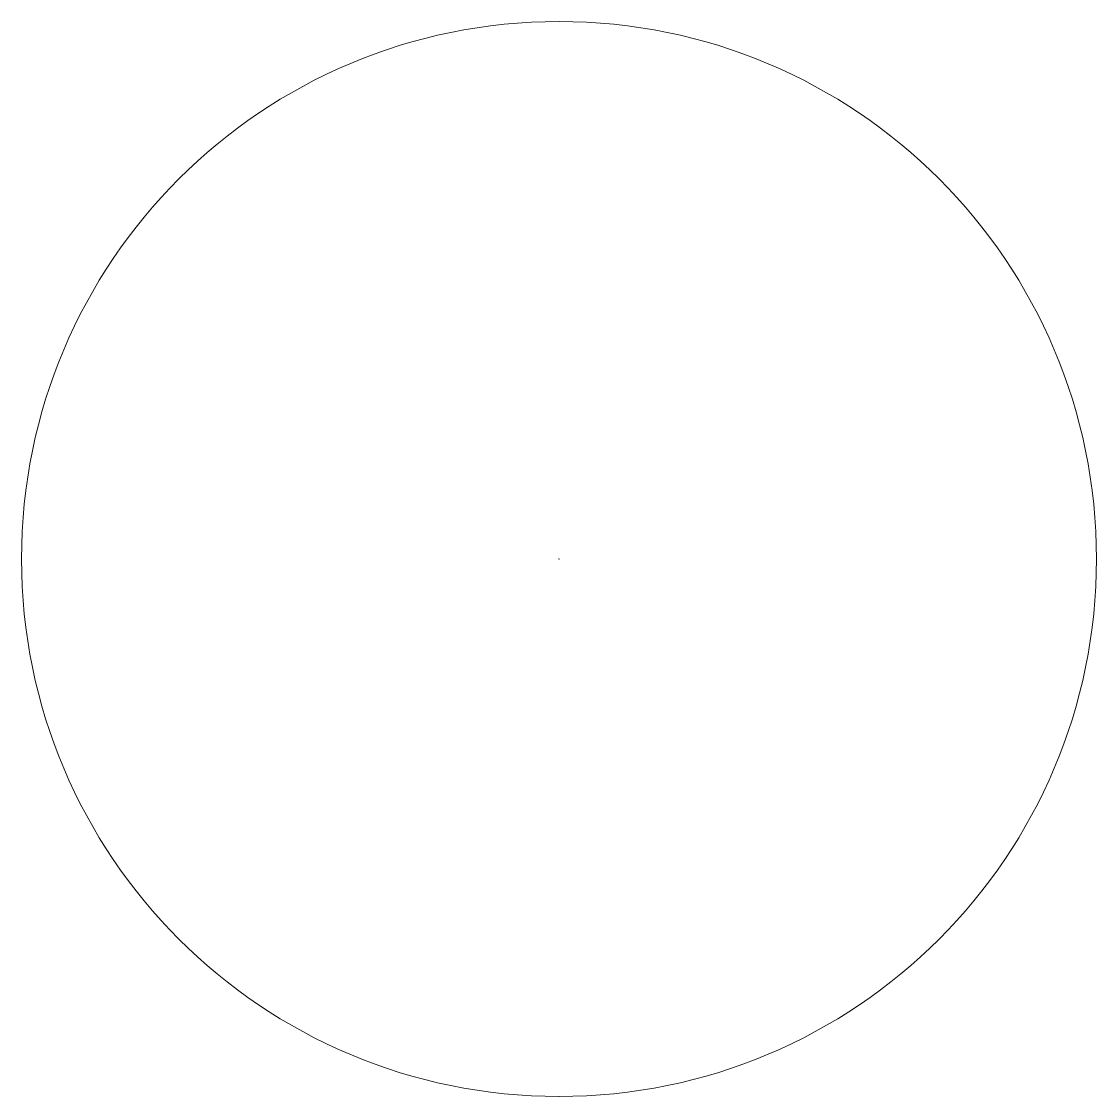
# Model space of a CAD drawing. Header units: millimetres. Extents: x -135 to 135, y -135 to 135.
import ezdxf

# ---------------------------------------------------------------- set-up
doc = ezdxf.new("R2010")
doc.units = ezdxf.units.MM
doc.layers.add('1', color=7, linetype='Continuous', true_color=0xffffff)
doc.layers.add('61', color=7, linetype='Continuous', true_color=0xffffff)

msp = doc.modelspace()

# ---------------------------------------------------------------- linework, layer by layer
at = {"layer": '1', "color": 163, "linetype": 'Continuous', "lineweight": 18}
msp.add_circle((0, 0), 135, dxfattribs=at)
at = {"layer": '1', "color": 252, "linetype": 'Continuous', "lineweight": 13, "extrusion": (0, 0, -1)}
for centre in [(0, 0, -500), (0, 0, 10)]:
    msp.add_circle(centre, 135, dxfattribs=at)
at = {"layer": '61', "color": 23, "linetype": 'Continuous', "lineweight": 18}
msp.add_point((0, 0), dxfattribs=at)

doc.saveas('drawing.dxf')
